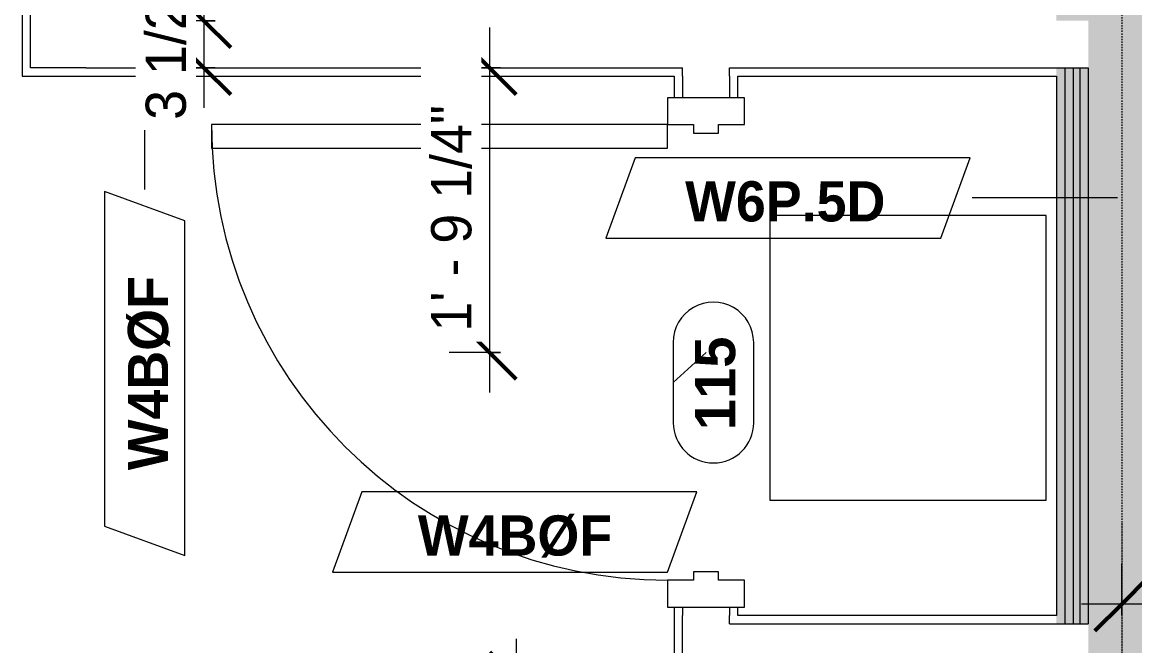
# Model space of a CAD drawing. Header units: inches. Extents: x -4058 to -1781, y 9814 to 12264.
# Drawn here: x -2998.3 to -2915.4, y 11402.7 to 11449.2 of the extents above; entities that cross this region are included whole.
import ezdxf

# ---------------------------------------------------------------- set-up
doc = ezdxf.new("R2010")
doc.units = ezdxf.units.IN
doc.header["$MEASUREMENT"] = 0
doc.linetypes.add('Dash 3_32_', pattern=[0.1875, 0.09375, -0.09375])
for name, color, linetype, lineweight in [('0-1', 7, 'Continuous', 5), ('0-2', 7, 'Continuous', 9), ('A-ANNO-DIMS', 211, 'Continuous', 9), ('A-ANNO-DIMS-32', 211, 'Continuous', 9), ('A-DETL-1', 90, 'Dash 3_32_', 9), ('A-DOOR-1', 7, 'Continuous', 9), ('A-DOOR-FRAM-1', 7, 'Continuous', 9), ('A-DOOR-IDEN', 31, 'Continuous', 9), ('A-WALL-1', 7, 'Continuous', 9), ('A-WALL-IDEN', 211, 'Continuous', 9), ('I-WALL-2', 10, 'Continuous', 5), ('I-WALL-3', 7, 'Continuous', 9), ('M-EQPM-1', 7, 'Continuous', 9)]:
    doc.layers.add(name, color=color, linetype=linetype, lineweight=lineweight)
doc.styles.add('Arial_B', font='arialbd.ttf', dxfattribs={"height": 3})
doc.styles.add('Century Gothic', font='ufonts.com_century-gothic.ttf', dxfattribs={"height": 3})
doc.styles.add('Century Gothic_B_1', font='GOTHICB.TTF', dxfattribs={"height": 3})
doc.dimstyles.new('THE_DIMENSION_STRING_2', dxfattribs={"dimscale": 12, "dimtxt": 3.132505, "dimasz": 0.333333, "dimexe": 0.25, "dimexo": 0.166667, "dimgap": 0.041667, "dimtad": 1, "dimdec": 4, "dimrnd": 0.0625, "dimzin": 3, "dimdsep": 46, "dimlunit": 4, "dimtxsty": 'Century Gothic', "dimblk1": 'OBLIQUE', "dimblk2": 'OBLIQUE', "dimsah": 1, "dimcen": 0.09, "dimdle": 0.25, "dimazin": 0, "dimtfac": 1, "dimtdec": 4, "dimtix": 1, "dimtmove": 0, "dimatfit": 3, "dimfxl": 1, "dimtvp": 1, "dimtfill": 1, "dimfrac": 2, "dimtolj": 1, "dimtzin": 0, "dimarcsym": 2})
doc.dimstyles.new('THE_DIMENSION_STRING_3', dxfattribs={"dimscale": 12, "dimtxt": 3.132505, "dimasz": 0.333333, "dimexe": 0.25, "dimexo": 0.166667, "dimgap": 0.041667, "dimtad": 1, "dimdec": 4, "dimrnd": 0.0625, "dimzin": 3, "dimdsep": 46, "dimlunit": 4, "dimtxsty": 'Century Gothic', "dimblk1": 'OBLIQUE', "dimblk2": 'OBLIQUE', "dimsah": 1, "dimcen": 0.09, "dimdle": 0.25, "dimazin": 0, "dimtfac": 1, "dimtdec": 4, "dimtix": 1, "dimtmove": 0, "dimatfit": 3, "dimfxl": 1, "dimtvp": 1, "dimtfill": 1, "dimfrac": 2, "dimtolj": 1, "dimtzin": 0, "dimarcsym": 2})
doc.dimstyles.new('THE_DIMENSION_STRING_4', dxfattribs={"dimscale": 12, "dimtxt": 3.132505, "dimasz": 0.333333, "dimexe": 0.25, "dimexo": 0.166667, "dimgap": 0.041667, "dimtad": 1, "dimdec": 4, "dimrnd": 0.0625, "dimzin": 3, "dimdsep": 46, "dimlunit": 4, "dimtxsty": 'Century Gothic', "dimblk1": 'OBLIQUE', "dimblk2": 'OBLIQUE', "dimsah": 1, "dimcen": 0.09, "dimdle": 0.25, "dimazin": 0, "dimtfac": 1, "dimtdec": 4, "dimtix": 1, "dimtmove": 0, "dimatfit": 3, "dimfxl": 1, "dimtvp": 1, "dimtfill": 1, "dimfrac": 2, "dimtolj": 1, "dimtzin": 0, "dimarcsym": 2})
doc.dimstyles.new('THE_DIMENSION_STRING_5', dxfattribs={"dimscale": 12, "dimtxt": 3.132505, "dimasz": 0.333333, "dimexe": 0.25, "dimexo": 0.166667, "dimgap": 0.041667, "dimtad": 1, "dimdec": 4, "dimrnd": 0.0625, "dimzin": 3, "dimdsep": 46, "dimlunit": 4, "dimtxsty": 'Century Gothic', "dimblk1": 'OBLIQUE', "dimblk2": 'OBLIQUE', "dimsah": 1, "dimcen": 0.09, "dimdle": 0.25, "dimazin": 0, "dimtfac": 1, "dimtdec": 4, "dimtix": 1, "dimtmove": 0, "dimatfit": 3, "dimfxl": 1, "dimtvp": 1, "dimtfill": 1, "dimfrac": 2, "dimtolj": 1, "dimtzin": 0, "dimarcsym": 2})

# ---------------------------------------------------------------- blocks, each defined once
blk = doc.blocks.new('HOLLOW METAL - HM - WOOD LEAF - 2-10 x 7-0-2191991-UNIT PLANS - 1ST FLOOR')
at = {"layer": 'A-DOOR-1'}
for p, q in [((17, 37.125), (15.25, 37.125)), ((15.25, 37.125), (15.25, 3.125)), ((17, 3.125), (17, 37.125)), ((15.25, 3.125), (17, 3.125))]:
    blk.add_line(p, q, dxfattribs=at)
blk.add_arc((17, 3.125), 34, 90, 180, dxfattribs=at)
at = {"layer": 'A-DOOR-FRAM-1'}
for p, q in [((-17, 3.125), (-19, 3.125)), ((-19, 3.125), (-19, -2.625)), ((-17, 1.1875), (-17, 3.125)), ((17, 3.125), (17, 1.1875)), ((19, 3.125), (17, 3.125)), ((19, -2.625), (19, 3.125)), ((-16.375, 1.1875), (-17, 1.1875)), ((-16.375, -0.6875), (-16.375, 1.1875)), ((17, 1.1875), (16.375, 1.1875)), ((16.375, 1.1875), (16.375, -0.6875)), ((-17, -2.625), (-17, -0.6875)), ((-17, -0.6875), (-16.375, -0.6875)), ((16.375, -0.6875), (17, -0.6875)), ((17, -0.6875), (17, -2.625)), ((-19, -2.625), (-17, -2.625)), ((17, -2.625), (19, -2.625))]:
    blk.add_line(p, q, dxfattribs=at)
blk = doc.blocks.new('Mechanical Equipment 1 - Mechanical Equipment 1-2328843-UNIT PLANS - 1ST FLOOR')
at = {"layer": 'M-EQPM-1'}
for p, q in [((-2921.324, 11435.602), (-2941.949, 11435.602)), ((-2941.949, 11435.602), (-2941.949, 11414.352)), ((-2921.324, 11414.352), (-2921.324, 11435.602)), ((-2941.949, 11414.352), (-2921.324, 11414.352))]:
    blk.add_line(p, q, dxfattribs=at)
blk = doc.blocks.new('CTR - 1st Phase - Common Walls_rvt-1-UNIT PLANS - 1ST FLOOR')
at = {"layer": 'I-WALL-2'}
blk.add_hatch(color=256, dxfattribs=at).paths.add_polyline_path([(-2913.324, 11284.289), (-2913.324, 11646.739), (-2918.824, 11646.739), (-2918.824, 11284.289)], flags=0)
h = blk.add_hatch(color=256, dxfattribs=at)
h.paths.add_polyline_path([(-2920.574, 11284.289), (-2920.574, 11400.852), (-2921.199, 11400.852), (-2921.199, 11284.289)], flags=0)
h.paths.add_polyline_path([(-2920.574, 11404.352), (-2920.574, 11445.852), (-2921.199, 11445.852), (-2921.199, 11404.352)], flags=0)
h.paths.add_polyline_path([(-2920.574, 11449.352), (-2920.574, 11541.227), (-2921.199, 11541.227), (-2921.199, 11477.602), (-2921.074, 11477.602), (-2921.074, 11453.602), (-2921.199, 11453.602), (-2921.199, 11449.352)], flags=0)
h.paths.add_polyline_path([(-2920.574, 11544.727), (-2920.574, 11641.239), (-2921.199, 11641.239), (-2921.199, 11544.727)], flags=0)
h = blk.add_hatch(color=256, dxfattribs=at)
h.paths.add_polyline_path([(-2919.949, 11284.289), (-2919.949, 11400.852), (-2920.574, 11400.852), (-2920.574, 11284.289)], flags=0)
h.paths.add_polyline_path([(-2919.949, 11404.352), (-2919.949, 11445.852), (-2920.574, 11445.852), (-2920.574, 11404.352)], flags=0)
h.paths.add_polyline_path([(-2919.949, 11449.352), (-2919.949, 11541.227), (-2920.574, 11541.227), (-2920.574, 11449.352), (-2920.092, 11449.352)], flags=0)
h.paths.add_polyline_path([(-2919.949, 11544.727), (-2919.949, 11641.239), (-2920.574, 11641.239), (-2920.574, 11544.727)], flags=0)
h = blk.add_hatch(color=256, dxfattribs=at)
h.paths.add_polyline_path([(-2919.449, 11284.289), (-2919.449, 11400.852), (-2919.949, 11400.852), (-2919.949, 11284.289)], flags=0)
h.paths.add_polyline_path([(-2919.449, 11404.352), (-2919.449, 11445.852), (-2919.949, 11445.852), (-2919.949, 11404.352)], flags=0)
h.paths.add_polyline_path([(-2919.949, 11449.352), (-2919.449, 11449.352), (-2919.449, 11541.227), (-2919.949, 11541.227), (-2919.949, 11455.068)], flags=0)
h.paths.add_polyline_path([(-2919.949, 11544.727), (-2919.449, 11544.727), (-2919.449, 11641.239), (-2919.949, 11641.239), (-2919.949, 11548.602)], flags=0)
h = blk.add_hatch(color=256, dxfattribs=at)
h.paths.add_polyline_path([(-2919.449, 11284.289), (-2918.824, 11284.289), (-2918.824, 11400.852), (-2919.449, 11400.852), (-2919.449, 11305.412)], flags=0)
h.paths.add_polyline_path([(-2919.449, 11404.352), (-2918.824, 11404.352), (-2918.824, 11445.852), (-2919.449, 11445.852), (-2919.449, 11417.654)], flags=0)
h.paths.add_polyline_path([(-2918.824, 11449.352), (-2918.824, 11541.227), (-2919.449, 11541.227), (-2919.449, 11449.352)], flags=0)
h.paths.add_polyline_path([(-2918.824, 11544.727), (-2918.824, 11641.239), (-2919.449, 11641.239), (-2919.449, 11544.727)], flags=0)
at = {"layer": 'A-WALL-1'}
for p, q in [((-2997.699, 11445.852), (-2997.699, 11470.039)), ((-2998.324, 11469.414), (-2998.324, 11445.227)), ((-2994.199, 11445.852), (-2997.699, 11445.852)), ((-2993.574, 11445.852), (-2994.199, 11445.852)), ((-2993.574, 11445.852), (-2949.074, 11445.852)), ((-2949.074, 11445.227), (-2949.074, 11445.852)), ((-2945.574, 11445.852), (-2921.199, 11445.852)), ((-2945.574, 11445.227), (-2945.574, 11445.852)), ((-2921.199, 11445.852), (-2920.574, 11445.852)), ((-2920.574, 11445.852), (-2920.574, 11404.352)), ((-2920.574, 11445.852), (-2919.949, 11445.852)), ((-2919.949, 11445.852), (-2919.949, 11404.352)), ((-2919.949, 11445.852), (-2919.449, 11445.852)), ((-2919.449, 11445.852), (-2919.449, 11404.352)), ((-2919.449, 11445.852), (-2918.824, 11445.852)), ((-2918.824, 11445.852), (-2918.824, 11404.352)), ((-2998.324, 11445.227), (-2997.699, 11445.227)), ((-2997.699, 11445.227), (-2993.574, 11445.227)), ((-2993.574, 11445.227), (-2949.699, 11445.227)), ((-2949.699, 11445.227), (-2949.699, 11443.602)), ((-2949.074, 11445.227), (-2949.074, 11443.602)), ((-2945.574, 11445.227), (-2945.574, 11443.602)), ((-2944.949, 11445.227), (-2921.199, 11445.227)), ((-2944.949, 11443.602), (-2944.949, 11445.227)), ((-2949.699, 11405.602), (-2949.699, 11404.977)), ((-2949.699, 11404.977), (-2949.699, 11400.852)), ((-2949.074, 11405.602), (-2949.074, 11404.977)), ((-2949.074, 11404.352), (-2949.074, 11404.977)), ((-2945.574, 11405.602), (-2945.574, 11404.977)), ((-2945.574, 11404.352), (-2945.574, 11404.977)), ((-2944.949, 11404.977), (-2944.949, 11405.602)), ((-2921.199, 11404.977), (-2944.949, 11404.977)), ((-2949.074, 11400.852), (-2949.074, 11404.352)), ((-2945.574, 11404.352), (-2921.199, 11404.352)), ((-2921.199, 11404.352), (-2920.574, 11404.352)), ((-2920.574, 11404.352), (-2919.949, 11404.352)), ((-2919.949, 11404.352), (-2919.449, 11404.352)), ((-2919.449, 11404.352), (-2918.824, 11404.352))]:
    blk.add_line(p, q, dxfattribs=at)
at = {"layer": 'I-WALL-3'}
blk.add_line((-2921.199, 11445.227), (-2921.199, 11404.977), dxfattribs=at)
at = {"layer": '0-2', "rotation": 89.99999999999825}
blk.add_blockref('HOLLOW METAL - HM - WOOD LEAF - 2-10 x 7-0-2191991-UNIT PLANS - 1ST FLOOR', (-2947.074, 11424.602), dxfattribs=at)
at = {"layer": '0-2'}
blk.add_blockref('Mechanical Equipment 1 - Mechanical Equipment 1-2328843-UNIT PLANS - 1ST FLOOR', (-0.626, -0.786), dxfattribs=at)
blk = doc.blocks.new('Wall Tag - Arch Wall-3956453-UNIT PLANS - 1ST FLOOR')
at = {"layer": 'A-WALL-IDEN'}
for p, q in [((-0.3561, 0.0937), (-0.4244, -0.0937)), ((0.4244, 0.0937), (-0.3561, 0.0937)), ((0.3561, -0.0937), (0.4244, 0.0937)), ((-0.4244, -0.0937), (0.3561, -0.0937))]:
    blk.add_line(p, q, dxfattribs=at)
blk = doc.blocks.new('DIMBLOCK381-UNIT PLANS - 1ST FLOOR')
at = {"layer": 'A-ANNO-DIMS-32'}
for p, q in [((-2802.449, 11410.74), (-2802.449, 11402.822)), ((-2802.449, 11405.822), (-2802.449, 11410.74)), ((-2916.324, 11404.994), (-2916.324, 11408.822)), ((-2802.449, 11405.822), (-2919.324, 11405.822)), ((-2916.324, 11405.822), (-2916.324, 11404.994))]:
    blk.add_line(p, q, dxfattribs=at)
at = {"layer": 'A-ANNO-DIMS-32', "lineweight": 50}
for p, q in [((-2916.324, 11405.822), (-2914.324, 11407.822)), ((-2802.449, 11405.822), (-2800.449, 11407.822)), ((-2916.324, 11405.822), (-2918.324, 11403.822)), ((-2802.449, 11405.822), (-2804.449, 11403.822))]:
    blk.add_line(p, q, dxfattribs=at)
at = {"layer": 'A-ANNO-DIMS-32', "color": 0, "insert": (-2868.461, 11410.168), "char_height": 3, "width": 21.77837, "attachment_point": 1, "line_spacing_factor": 0.984502, "style": 'Century Gothic', "bg_fill": 3, "box_fill_scale": 1.25, "bg_fill_color": 256, "bg_fill_true_color": 13158600, "bg_fill_transparency": 0}
blk.add_mtext('9\' - 5 7/8"', dxfattribs=at)
blk = doc.blocks.new('_Oblique')
at = {"color": 0, "linetype": 'ByBlock', "lineweight": -2}
blk.add_line((-0.5, -0.5), (0.5, 0.5), dxfattribs=at)
blk = doc.blocks.new('DIMBLOCK894-UNIT PLANS - 1ST FLOOR')
at = {"layer": 'A-ANNO-DIMS-32'}
for p, q in [((-2963.486, 11448.852), (-2963.486, 11421.602)), ((-2962.657, 11445.852), (-2966.486, 11445.852)), ((-2963.486, 11445.852), (-2962.657, 11445.852)), ((-2962.657, 11424.602), (-2966.486, 11424.602)), ((-2963.486, 11424.602), (-2962.657, 11424.602))]:
    blk.add_line(p, q, dxfattribs=at)
at = {"layer": 'A-ANNO-DIMS-32', "lineweight": 50}
for p, q in [((-2963.486, 11445.852), (-2965.486, 11447.852)), ((-2963.486, 11445.852), (-2961.486, 11443.852)), ((-2963.486, 11424.602), (-2965.486, 11426.602)), ((-2963.486, 11424.602), (-2961.486, 11422.602))]:
    blk.add_line(p, q, dxfattribs=at)
at = {"layer": 'A-ANNO-DIMS-32', "color": 0, "insert": (-2967.831, 11426.153), "char_height": 3, "width": 21.77837, "attachment_point": 1, "rotation": 90, "line_spacing_factor": 0.984502, "style": 'Century Gothic', "bg_fill": 3, "box_fill_scale": 1.25, "bg_fill_color": 256, "bg_fill_true_color": 13158600, "bg_fill_transparency": 0}
blk.add_mtext('1\' - 9 1/4"', dxfattribs=at)
blk = doc.blocks.new('DIMBLOCK1038-UNIT PLANS - 1ST FLOOR')
at = {"layer": 'A-ANNO-DIMS-32', "lineweight": 50}
for p, q in [((-2984.775, 11470.039), (-2986.775, 11472.039)), ((-2984.775, 11470.039), (-2982.775, 11468.039)), ((-2984.775, 11449.352), (-2986.775, 11451.352)), ((-2984.775, 11449.352), (-2982.775, 11447.352))]:
    blk.add_line(p, q, dxfattribs=at)
at = {"layer": 'A-ANNO-DIMS-32'}
for p, q in [((-2993.949, 11470.039), (-2981.775, 11470.039)), ((-2984.775, 11470.039), (-2993.949, 11470.039)), ((-2984.775, 11470.039), (-2984.775, 11449.352)), ((-2983.947, 11449.352), (-2987.775, 11449.352)), ((-2984.775, 11449.352), (-2983.947, 11449.352))]:
    blk.add_line(p, q, dxfattribs=at)
at = {"layer": 'A-ANNO-DIMS-32', "color": 0, "insert": (-2989.121, 11448.284), "char_height": 3, "width": 27.38704, "attachment_point": 1, "rotation": 90, "line_spacing_factor": 0.984502, "style": 'Century Gothic', "bg_fill": 3, "box_fill_scale": 1.25, "bg_fill_color": 256, "bg_fill_true_color": 13158600, "bg_fill_transparency": 0}
blk.add_mtext('1\' - 8 11/16"', dxfattribs=at)
blk = doc.blocks.new('DIMBLOCK1039-UNIT PLANS - 1ST FLOOR')
at = {"layer": 'A-ANNO-DIMS-32', "lineweight": 50}
for p, q in [((-2984.775, 11449.352), (-2986.775, 11451.352)), ((-2984.775, 11449.352), (-2982.775, 11447.352)), ((-2984.775, 11445.852), (-2986.775, 11447.852)), ((-2984.775, 11445.852), (-2982.775, 11443.852))]:
    blk.add_line(p, q, dxfattribs=at)
at = {"layer": 'A-ANNO-DIMS-32'}
for p, q in [((-2983.947, 11449.352), (-2987.775, 11449.352)), ((-2984.775, 11449.352), (-2984.775, 11442.852)), ((-2984.775, 11449.352), (-2983.947, 11449.352)), ((-2983.947, 11445.852), (-2987.775, 11445.852)), ((-2984.775, 11445.852), (-2983.947, 11445.852))]:
    blk.add_line(p, q, dxfattribs=at)
at = {"layer": 'A-ANNO-DIMS-32', "color": 0, "insert": (-2989.121, 11441.958), "char_height": 3, "width": 13.54435, "attachment_point": 1, "rotation": 90, "line_spacing_factor": 0.984502, "style": 'Century Gothic', "bg_fill": 3, "box_fill_scale": 1.25, "bg_fill_color": 256, "bg_fill_true_color": 13158600, "bg_fill_transparency": 0}
blk.add_mtext('3 1/2"', dxfattribs=at)
blk = doc.blocks.new('Door Tag - Mark - Instance-4122133-UNIT PLANS - 1ST FLOOR')
at = {"layer": 'A-DOOR-IDEN'}
for p, q in [((0.09375, 0.09375), (-0.09375, 0.09375)), ((-0.09375, -0.09375), (0.09375, -0.09375))]:
    blk.add_line(p, q, dxfattribs=at)
for centre, start, end in [((-0.09375, 0), 90, 270), ((0.09375, 0), 270, 90)]:
    blk.add_arc(centre, 0.09375, start, end, dxfattribs=at)
blk = doc.blocks.new('DIMBLOCK1446-UNIT PLANS - 1ST FLOOR')
at = {"layer": 'A-ANNO-DIMS-32'}
for p, q in [((-2961.455, 11281.914), (-2961.455, 11403.227)), ((-2951.699, 11400.227), (-2964.455, 11400.227)), ((-2961.455, 11400.227), (-2951.699, 11400.227)), ((-2962.284, 11284.914), (-2958.455, 11284.914)), ((-2961.455, 11284.914), (-2962.284, 11284.914))]:
    blk.add_line(p, q, dxfattribs=at)
at = {"layer": 'A-ANNO-DIMS-32', "lineweight": 50}
for p, q in [((-2961.455, 11400.227), (-2963.455, 11402.227)), ((-2961.455, 11400.227), (-2959.455, 11398.227)), ((-2961.455, 11284.914), (-2963.455, 11286.914)), ((-2961.455, 11284.914), (-2959.455, 11282.914))]:
    blk.add_line(p, q, dxfattribs=at)
at = {"layer": 'A-ANNO-DIMS-32', "color": 0, "insert": (-2965.801, 11332.328), "char_height": 3, "width": 24.5827, "attachment_point": 1, "rotation": 90, "line_spacing_factor": 0.984502, "style": 'Century Gothic', "bg_fill": 3, "box_fill_scale": 1.25, "bg_fill_color": 256, "bg_fill_true_color": 13158600, "bg_fill_transparency": 0}
blk.add_mtext('9\' - 7 5/16"', dxfattribs=at)

msp = doc.modelspace()

# ---------------------------------------------------------------- linework, layer by layer
at = {"layer": 'A-DETL-1'}
for p, q in [((-2916.32374, 11640.6144), (-2916.32374, 11286.6144)), ((-2916.32374, 11411.8644), (-2916.32374, 11396.2394))]:
    msp.add_line(p, q, dxfattribs=at)
at = {"layer": 'A-DOOR-IDEN'}
msp.add_line((-2947.32374, 11424.6019), (-2949.77476, 11422.3519), dxfattribs=at)
at = {"layer": 'A-WALL-IDEN'}
for p, q in [((-2989.19981, 11447.6019), (-2989.19981, 11436.75874)), ((-2916.63636, 11436.1294), (-2927.47951, 11436.1294))]:
    msp.add_line(p, q, dxfattribs=at)

# ---------------------------------------------------------------- block references
at = {"layer": '0-1'}
msp.add_blockref('CTR - 1st Phase - Common Walls_rvt-1-UNIT PLANS - 1ST FLOOR', (0, 0), dxfattribs=at)
at = {"layer": 'A-DOOR-IDEN', "xscale": 31.99999999999999, "yscale": 31.99999999999999, "zscale": 31.99999999999999, "rotation": 89.99999999999955}
msp.add_blockref('Door Tag - Mark - Instance-4122133-UNIT PLANS - 1ST FLOOR', (-2946.77476, 11422.3519), dxfattribs=at)
at = {"layer": 'A-WALL-IDEN', "xscale": 31.99999999999999, "yscale": 31.99999999999999, "zscale": 31.99999999999999}
for p in [(-2941.21122, 11436.1294), (-2961.60258, 11411.1939)]:
    msp.add_blockref('Wall Tag - Arch Wall-3956453-UNIT PLANS - 1ST FLOOR', p, dxfattribs=at)
at = {"layer": 'A-WALL-IDEN', "xscale": 31.99999999999999, "yscale": 31.99999999999999, "zscale": 31.99999999999999, "rotation": 89.99999999999955}
msp.add_blockref('Wall Tag - Arch Wall-3956453-UNIT PLANS - 1ST FLOOR', (-2989.19981, 11423.02704), dxfattribs=at)

# ---------------------------------------------------------------- texts
at = {"layer": 'A-DOOR-IDEN', "insert": (-2948.15461, 11418.79796), "char_height": 3, "width": 8.484, "attachment_point": 1, "rotation": 90, "style": 'Arial_B'}
msp.add_mtext('115', dxfattribs=at)
at = {"layer": 'A-WALL-IDEN', "char_height": 3, "attachment_point": 1, "style": 'Century Gothic_B_1'}
for s, insert, width in [('W6P.5D', (-2948.88698, 11437.37694), 18.483), ('W4BØF', (-2968.8185, 11412.44143), 17.372)]:
    msp.add_mtext(s, dxfattribs=dict(at, insert=insert, width=width))
at = {"layer": 'A-WALL-IDEN', "insert": (-2990.44734, 11415.81111), "char_height": 3, "width": 17.372, "attachment_point": 1, "rotation": 90, "style": 'Century Gothic_B_1'}
msp.add_mtext('W4BØF', dxfattribs=at)

# ---------------------------------------------------------------- next in the draw order: dimensions: what is measured, and where the dimension line sits
at = {"layer": 'A-ANNO-DIMS'}
for base, p1, p2, angle, dimstyle, override, picture, middle in [((-2984.77543, 11449.3519), (-2995.94874, 11470.0394), (-2981.947, 11449.3519), 90, 'THE_DIMENSION_STRING_4', {"dimpost": '<>', "dimfxl": 24.980416}, 'DIMBLOCK1038-UNIT PLANS - 1ST FLOOR', (-2987.0171, 11459.69565)), ((-2963.48552, 11424.6019), (-2960.65709, 11445.8519), (-2960.65709, 11424.6019), 90, 'THE_DIMENSION_STRING_3', {"dimpost": '<>', "dimfxl": 21.25}, 'DIMBLOCK894-UNIT PLANS - 1ST FLOOR', (-2965.72719, 11435.2269)), ((-2916.32374, 11405.82249), (-2802.44874, 11412.74008), (-2916.32374, 11402.99406), 0, 'THE_DIMENSION_STRING_2', {"dimpost": '<>', "dimfxl": 114.291296}, 'DIMBLOCK381-UNIT PLANS - 1ST FLOOR', (-2859.38624, 11408.06416)), ((-2961.45545, 11400.2269), (-2964.28388, 11284.9144), (-2949.69874, 11400.2269), 90, 'THE_DIMENSION_STRING_5', {"dimpost": '<>', "dimfxl": 116.231231}, 'DIMBLOCK1446-UNIT PLANS - 1ST FLOOR', (-2963.69712, 11342.57065))]:
    dim = msp.add_linear_dim(base=base, p1=p1, p2=p2, angle=angle, dimstyle=dimstyle, override=override, dxfattribs=at)
    dim.commit()
    dim.dimension.update_dxf_attribs({"geometry": picture, "text_midpoint": middle})

# ---------------------------------------------------------------- next in the draw order: dimensions: what is measured, and where the dimension line sits
dim = msp.add_linear_dim(base=(-2984.77543, 11445.8519), p1=(-2981.947, 11449.3519), p2=(-2981.947, 11445.8519), angle=90, dimstyle='THE_DIMENSION_STRING_4', override={"dimpost": '<>', "dimfxl": 3.5}, dxfattribs=at)
dim.commit()
dim.dimension.update_dxf_attribs({"geometry": 'DIMBLOCK1039-UNIT PLANS - 1ST FLOOR', "text_midpoint": (-2987.0171, 11447.6019)})

doc.saveas('drawing.dxf')
